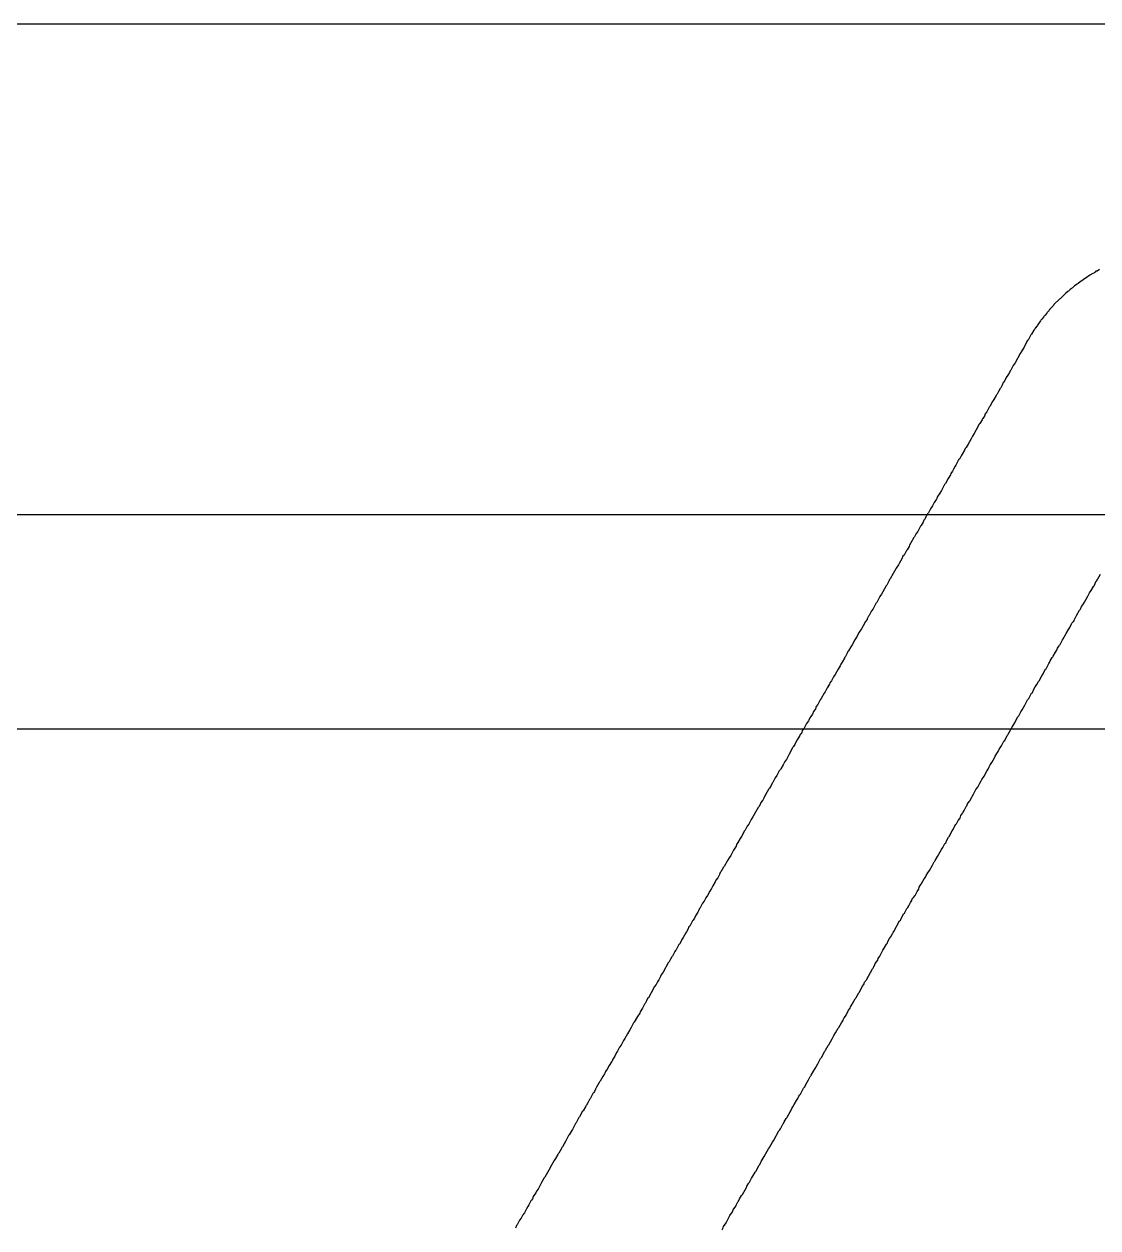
# Model space of a CAD drawing. Header units: inches. Extents: x -3 to 195, y 0 to 199.
# Drawn here: x 1.275 to 1.4072, y 1.1709 to 1.3192 of the extents above; entities that cross this region are included whole.
import ezdxf

# ---------------------------------------------------------------- set-up
doc = ezdxf.new("R2010")
doc.units = ezdxf.units.IN
doc.header["$MEASUREMENT"] = 0
for name, color, linetype in [('Bottom Layer', 5, 'Continuous'), ('Bottom Overlay', 54, 'Continuous'), ('Multi-Layer', 9, 'Continuous'), ('Top Layer', 1, 'Continuous')]:
    doc.layers.add(name, color=color, linetype=linetype)

msp = doc.modelspace()

# ---------------------------------------------------------------- linework, layer by layer
at = {"layer": 'Bottom Layer'}
msp.add_line((1.68598, 1.31917), (0.16618, 1.31917), dxfattribs=at)
at = {"layer": 'Bottom Overlay'}
for p, q in [((1.40656, 1.28845), (1.40616, 1.28823)), ((1.40665, 1.28849), (1.40656, 1.28845)), ((1.40674, 1.28858), (1.40665, 1.28849)), ((1.40683, 1.28863), (1.40674, 1.28858)), ((1.40691, 1.28872), (1.40683, 1.28863)), ((1.40709, 1.28876), (1.40691, 1.28872)), ((1.40736, 1.28894), (1.40709, 1.28876)), ((1.4043, 1.28694), (1.40404, 1.28668)), ((1.40461, 1.28712), (1.4043, 1.28694)), ((1.40472, 1.28723), (1.40461, 1.28712)), ((1.40497, 1.28743), (1.40472, 1.28723)), ((1.40505, 1.28748), (1.40497, 1.28743)), ((1.40563, 1.28787), (1.40505, 1.28748)), ((1.40572, 1.28792), (1.40563, 1.28787)), ((1.40616, 1.28823), (1.40572, 1.28792)), ((1.40249, 1.28535), (1.40176, 1.28462)), ((1.40258, 1.28539), (1.40249, 1.28535)), ((1.40322, 1.28604), (1.40258, 1.28539)), ((1.40346, 1.28624), (1.40322, 1.28604)), ((1.40355, 1.28628), (1.40346, 1.28624)), ((1.40377, 1.2865), (1.40355, 1.28628)), ((1.40386, 1.28655), (1.40377, 1.2865)), ((1.40395, 1.28663), (1.40386, 1.28655)), ((1.40404, 1.28668), (1.40395, 1.28663)), ((1.40118, 1.28391), (1.40092, 1.28365)), ((1.40123, 1.284), (1.40118, 1.28391)), ((1.40131, 1.28409), (1.40123, 1.284)), ((1.40136, 1.28418), (1.40131, 1.28409)), ((1.40171, 1.28453), (1.40136, 1.28418)), ((1.40176, 1.28462), (1.40171, 1.28453)), ((1.40012, 1.28263), (1.39983, 1.28221)), ((1.40016, 1.28272), (1.40012, 1.28263)), ((1.40027, 1.28283), (1.40016, 1.28272)), ((1.40047, 1.28307), (1.40027, 1.28283)), ((1.40052, 1.28316), (1.40047, 1.28307)), ((1.40067, 1.28331), (1.40052, 1.28316)), ((1.40087, 1.28356), (1.40067, 1.28331)), ((1.40092, 1.28365), (1.40087, 1.28356)), ((1.39892, 1.2809), (1.39888, 1.28081)), ((1.39901, 1.28099), (1.39892, 1.2809)), ((1.39928, 1.28148), (1.39901, 1.28099)), ((1.39941, 1.28161), (1.39928, 1.28148)), ((1.39945, 1.2817), (1.39941, 1.28161)), ((1.39968, 1.28201), (1.39945, 1.2817)), ((1.39972, 1.2821), (1.39968, 1.28201)), ((1.39983, 1.28221), (1.39972, 1.2821)), ((1.39808, 1.2794), (1.39782, 1.27891)), ((1.39848, 1.28015), (1.39808, 1.2794)), ((1.39857, 1.28024), (1.39848, 1.28015)), ((1.39888, 1.28081), (1.39857, 1.28024)), ((1.39759, 1.2786), (1.39698, 1.27745)), ((1.39782, 1.27891), (1.39759, 1.2786)), ((1.39636, 1.27647), (1.39627, 1.27625)), ((1.39644, 1.27656), (1.39636, 1.27647)), ((1.39675, 1.27714), (1.39644, 1.27656)), ((1.39698, 1.27745), (1.39675, 1.27714)), ((1.39551, 1.27501), (1.39538, 1.2747)), ((1.39558, 1.27508), (1.39551, 1.27501)), ((1.39576, 1.27535), (1.39558, 1.27508)), ((1.39587, 1.27563), (1.39576, 1.27535)), ((1.39609, 1.27594), (1.39587, 1.27563)), ((1.39627, 1.27625), (1.39609, 1.27594)), ((1.39467, 1.27351), (1.39463, 1.27342)), ((1.39476, 1.2736), (1.39467, 1.27351)), ((1.39494, 1.27391), (1.39476, 1.2736)), ((1.39512, 1.27431), (1.39494, 1.27391)), ((1.3952, 1.27439), (1.39512, 1.27431)), ((1.39538, 1.2747), (1.3952, 1.27439)), ((1.39379, 1.272), (1.39348, 1.27143)), ((1.39388, 1.27209), (1.39379, 1.272)), ((1.39419, 1.27267), (1.39388, 1.27209)), ((1.39436, 1.27293), (1.39419, 1.27267)), ((1.39463, 1.27342), (1.39436, 1.27293)), ((1.39295, 1.27054), (1.3929, 1.27045)), ((1.39301, 1.27061), (1.39295, 1.27054)), ((1.39319, 1.27087), (1.39301, 1.27061)), ((1.3933, 1.27116), (1.39319, 1.27087)), ((1.39348, 1.27143), (1.3933, 1.27116)), ((1.39219, 1.26921), (1.39193, 1.26873)), ((1.39255, 1.26988), (1.39219, 1.26921)), ((1.39264, 1.26997), (1.39255, 1.26988)), ((1.3929, 1.27045), (1.39264, 1.26997)), ((1.39135, 1.26771), (1.39118, 1.26744)), ((1.39157, 1.26811), (1.39135, 1.26771)), ((1.39171, 1.26842), (1.39157, 1.26811)), ((1.39193, 1.26873), (1.39171, 1.26842)), ((1.39047, 1.2662), (1.39033, 1.26598)), ((1.39073, 1.26669), (1.39047, 1.2662)), ((1.39082, 1.26691), (1.39073, 1.26669)), ((1.39095, 1.26704), (1.39082, 1.26691)), ((1.39118, 1.26744), (1.39095, 1.26704)), ((1.38958, 1.26474), (1.3894, 1.26434)), ((1.38967, 1.26483), (1.38958, 1.26474)), ((1.39002, 1.2655), (1.38967, 1.26483)), ((1.39011, 1.26558), (1.39002, 1.2655)), ((1.39033, 1.26598), (1.39011, 1.26558)), ((1.38872, 1.26322), (1.38841, 1.2626)), ((1.38901, 1.26364), (1.38872, 1.26322)), ((1.38905, 1.26381), (1.38901, 1.26364)), ((1.38927, 1.26412), (1.38905, 1.26381)), ((1.3894, 1.26434), (1.38927, 1.26412)), ((1.3879, 1.26173), (1.38772, 1.26142)), ((1.38825, 1.2624), (1.3879, 1.26173)), ((1.3883, 1.26248), (1.38825, 1.2624)), ((1.38841, 1.2626), (1.3883, 1.26248)), ((1.38699, 1.26025), (1.38679, 1.25983)), ((1.38728, 1.26067), (1.38699, 1.26025)), ((1.38732, 1.26076), (1.38728, 1.26067)), ((1.38743, 1.261), (1.38732, 1.26076)), ((1.38772, 1.26142), (1.38743, 1.261)), ((1.38608, 1.25863), (1.38582, 1.25815)), ((1.38617, 1.25885), (1.38608, 1.25863)), ((1.38631, 1.25899), (1.38617, 1.25885)), ((1.38657, 1.25947), (1.38631, 1.25899)), ((1.38679, 1.25983), (1.38657, 1.25947)), ((1.38533, 1.25735), (1.38498, 1.25669)), ((1.38542, 1.25744), (1.38533, 1.25735)), ((1.38564, 1.25784), (1.38542, 1.25744)), ((1.38573, 1.25806), (1.38564, 1.25784)), ((1.38582, 1.25815), (1.38573, 1.25806)), ((1.38449, 1.25593), (1.38414, 1.25527)), ((1.38458, 1.25602), (1.38449, 1.25593)), ((1.3848, 1.25642), (1.38458, 1.25602)), ((1.38498, 1.25669), (1.3848, 1.25642)), ((1.38361, 1.25434), (1.3833, 1.25376)), ((1.38369, 1.25443), (1.38361, 1.25434)), ((1.38392, 1.25483), (1.38369, 1.25443)), ((1.38396, 1.255), (1.38392, 1.25483)), ((1.38414, 1.25527), (1.38396, 1.255)), ((1.38268, 1.25275), (1.38263, 1.25257)), ((1.38285, 1.25301), (1.38268, 1.25275)), ((1.38303, 1.25332), (1.38285, 1.25301)), ((1.38316, 1.25363), (1.38303, 1.25332)), ((1.3833, 1.25376), (1.38316, 1.25363)), ((1.38197, 1.25151), (1.38161, 1.25084)), ((1.38228, 1.25208), (1.38197, 1.25151)), ((1.38234, 1.25215), (1.38228, 1.25208)), ((1.38263, 1.25257), (1.38234, 1.25215)), ((1.40716, 1.25084), (1.40747, 1.25142)), ((1.38108, 1.25), (1.38068, 1.24925)), ((1.38117, 1.25009), (1.38108, 1.25)), ((1.38148, 1.25066), (1.38117, 1.25009)), ((1.38152, 1.25075), (1.38148, 1.25066)), ((1.38161, 1.25084), (1.38152, 1.25075)), ((1.40636, 1.24942), (1.40663, 1.24991)), ((1.40663, 1.24991), (1.40671, 1.25)), ((1.40671, 1.25), (1.40683, 1.25029)), ((1.40683, 1.25029), (1.40691, 1.25051)), ((1.40691, 1.25051), (1.40698, 1.25058)), ((1.40698, 1.25058), (1.40702, 1.25066)), ((1.40702, 1.25066), (1.40711, 1.25075)), ((1.40711, 1.25075), (1.40716, 1.25084)), ((1.38033, 1.24867), (1.37993, 1.24792)), ((1.38051, 1.24898), (1.38033, 1.24867)), ((1.38068, 1.24925), (1.38051, 1.24898)), ((1.40552, 1.24796), (1.40592, 1.24872)), ((1.40592, 1.24872), (1.40614, 1.24911)), ((1.40614, 1.24911), (1.40636, 1.24942)), ((1.37931, 1.2469), (1.379, 1.24633)), ((1.37949, 1.24717), (1.37931, 1.2469)), ((1.37984, 1.24783), (1.37949, 1.24717)), ((1.37993, 1.24792), (1.37984, 1.24783)), ((1.40455, 1.24633), (1.4049, 1.24699)), ((1.4049, 1.24699), (1.40503, 1.24712)), ((1.40503, 1.24712), (1.40517, 1.24743)), ((1.40517, 1.24743), (1.4053, 1.24765)), ((1.4053, 1.24765), (1.40552, 1.24796)), ((1.37854, 1.2456), (1.37827, 1.24506)), ((1.37874, 1.24584), (1.37854, 1.2456)), ((1.37878, 1.24593), (1.37874, 1.24584)), ((1.37891, 1.24624), (1.37878, 1.24593)), ((1.379, 1.24633), (1.37891, 1.24624)), ((1.40373, 1.24484), (1.40393, 1.24531)), ((1.40393, 1.24531), (1.40397, 1.2454)), ((1.40397, 1.2454), (1.40406, 1.24548)), ((1.40406, 1.24548), (1.4041, 1.24557)), ((1.4041, 1.24557), (1.40419, 1.24566)), ((1.40419, 1.24566), (1.40424, 1.24575)), ((1.40424, 1.24575), (1.40455, 1.24633)), ((1.37761, 1.244), (1.37752, 1.24378)), ((1.37778, 1.24427), (1.37761, 1.244)), ((1.37805, 1.24471), (1.37778, 1.24427)), ((1.37827, 1.24506), (1.37805, 1.24471)), ((1.40291, 1.24345), (1.40326, 1.24411)), ((1.40326, 1.24411), (1.40353, 1.2446)), ((1.40353, 1.2446), (1.40373, 1.24484)), ((1.37674, 1.24247), (1.37648, 1.24199)), ((1.37692, 1.24274), (1.37674, 1.24247)), ((1.37725, 1.24334), (1.37692, 1.24274)), ((1.37752, 1.24378), (1.37725, 1.24334)), ((1.4022, 1.2423), (1.40238, 1.24261)), ((1.40238, 1.24261), (1.40246, 1.2427)), ((1.40246, 1.2427), (1.40251, 1.24278)), ((1.40251, 1.24278), (1.40282, 1.24336)), ((1.40282, 1.24336), (1.40291, 1.24345)), ((1.37595, 1.2411), (1.37568, 1.24061)), ((1.37599, 1.24119), (1.37595, 1.2411)), ((1.37608, 1.24128), (1.37599, 1.24119)), ((1.3763, 1.24168), (1.37608, 1.24128)), ((1.37639, 1.2419), (1.3763, 1.24168)), ((1.37648, 1.24199), (1.37639, 1.2419)), ((1.40131, 1.24075), (1.40153, 1.24115)), ((1.40153, 1.24115), (1.40162, 1.24123)), ((1.40162, 1.24123), (1.40167, 1.24132)), ((1.40167, 1.24132), (1.40193, 1.24181)), ((1.40193, 1.24181), (1.40211, 1.24208)), ((1.40211, 1.24208), (1.4022, 1.2423)), ((1.37502, 1.23946), (1.3748, 1.23907)), ((1.37519, 1.23973), (1.37502, 1.23946)), ((1.37542, 1.24013), (1.37519, 1.23973)), ((1.3755, 1.24035), (1.37542, 1.24013)), ((1.37568, 1.24061), (1.3755, 1.24035)), ((1.40043, 1.23915), (1.40054, 1.23944)), ((1.40054, 1.23944), (1.40072, 1.23971)), ((1.40072, 1.23971), (1.40078, 1.23977)), ((1.40078, 1.23977), (1.40083, 1.23986)), ((1.40083, 1.23986), (1.40114, 1.24044)), ((1.40114, 1.24044), (1.40123, 1.24053)), ((1.40123, 1.24053), (1.40131, 1.24075)), ((1.37413, 1.23787), (1.37384, 1.23745)), ((1.37418, 1.23805), (1.37413, 1.23787)), ((1.37435, 1.23831), (1.37418, 1.23805)), ((1.37462, 1.2388), (1.37435, 1.23831)), ((1.3748, 1.23907), (1.37462, 1.2388)), ((1.39963, 1.23783), (1.39985, 1.23822)), ((1.39985, 1.23822), (1.39994, 1.23831)), ((1.39994, 1.23831), (1.40025, 1.23889)), ((1.40025, 1.23889), (1.40043, 1.23915)), ((1.37347, 1.23676), (1.37311, 1.2361)), ((1.37358, 1.23692), (1.37347, 1.23676)), ((1.37384, 1.23745), (1.37358, 1.23692)), ((1.3987, 1.23619), (1.39901, 1.23676)), ((1.39901, 1.23676), (1.3991, 1.23685)), ((1.3991, 1.23685), (1.39914, 1.23694)), ((1.39914, 1.23694), (1.39928, 1.23725)), ((1.39928, 1.23725), (1.39945, 1.23756)), ((1.39945, 1.23756), (1.39963, 1.23783)), ((1.37249, 1.23513), (1.37238, 1.23484)), ((1.37267, 1.23539), (1.37249, 1.23513)), ((1.37294, 1.23588), (1.37267, 1.23539)), ((1.37298, 1.23597), (1.37294, 1.23588)), ((1.37311, 1.2361), (1.37298, 1.23597)), ((1.39786, 1.23473), (1.39817, 1.2353)), ((1.39817, 1.2353), (1.39852, 1.23597)), ((1.39852, 1.23597), (1.39866, 1.2361)), ((1.39866, 1.2361), (1.3987, 1.23619)), ((1.37156, 1.23344), (1.37152, 1.23335)), ((1.3717, 1.23375), (1.37156, 1.23344)), ((1.37183, 1.23389), (1.3717, 1.23375)), ((1.37201, 1.2342), (1.37183, 1.23389)), ((1.37214, 1.23451), (1.37201, 1.2342)), ((1.37221, 1.23457), (1.37214, 1.23451)), ((1.37238, 1.23484), (1.37221, 1.23457)), ((1.39693, 1.23313), (1.39729, 1.2338)), ((1.39729, 1.2338), (1.39737, 1.23389)), ((1.39737, 1.23389), (1.39742, 1.23397)), ((1.39742, 1.23397), (1.39768, 1.23446)), ((1.39768, 1.23446), (1.39786, 1.23473)), ((1.37077, 1.23216), (1.3707, 1.23192)), ((1.37099, 1.23247), (1.37077, 1.23216)), ((1.3713, 1.23304), (1.37099, 1.23247)), ((1.37152, 1.23335), (1.3713, 1.23304)), ((1.39613, 1.23172), (1.39649, 1.23238)), ((1.39649, 1.23238), (1.39667, 1.23265)), ((1.39667, 1.23265), (1.39693, 1.23313)), ((1.36986, 1.23045), (1.36968, 1.23019)), ((1.36997, 1.23074), (1.36986, 1.23045)), ((1.37015, 1.23101), (1.36997, 1.23074)), ((1.37046, 1.23158), (1.37015, 1.23101)), ((1.3705, 1.23167), (1.37046, 1.23158)), ((1.37059, 1.23176), (1.3705, 1.23167)), ((1.3707, 1.23192), (1.37059, 1.23176)), ((1.39529, 1.2303), (1.3956, 1.23088)), ((1.3956, 1.23088), (1.39569, 1.23096)), ((1.39569, 1.23096), (1.396, 1.23154)), ((1.396, 1.23154), (1.39609, 1.23163)), ((1.39609, 1.23163), (1.39613, 1.23172)), ((1.36917, 1.22928), (1.36882, 1.22862)), ((1.36957, 1.23003), (1.36917, 1.22928)), ((1.36962, 1.23012), (1.36957, 1.23003)), ((1.36968, 1.23019), (1.36962, 1.23012)), ((1.39445, 1.22879), (1.39454, 1.22902)), ((1.39454, 1.22902), (1.39472, 1.22933)), ((1.39472, 1.22933), (1.39489, 1.22959)), ((1.39489, 1.22959), (1.39501, 1.22988)), ((1.39501, 1.22988), (1.39512, 1.23003)), ((1.39512, 1.23003), (1.39529, 1.2303)), ((1.36842, 1.22795), (1.36815, 1.22747)), ((1.36864, 1.22835), (1.36842, 1.22795)), ((1.36882, 1.22862), (1.36864, 1.22835)), ((1.39365, 1.22742), (1.39377, 1.22771)), ((1.39377, 1.22771), (1.39392, 1.22795)), ((1.39392, 1.22795), (1.3941, 1.22822)), ((1.3941, 1.22822), (1.39427, 1.22853)), ((1.39427, 1.22853), (1.39445, 1.22879)), ((1.36745, 1.22636), (1.36714, 1.22578)), ((1.36762, 1.22663), (1.36745, 1.22636)), ((1.36789, 1.22711), (1.36762, 1.22663)), ((1.36793, 1.2272), (1.36789, 1.22711)), ((1.36802, 1.22729), (1.36793, 1.2272)), ((1.36807, 1.22738), (1.36802, 1.22729)), ((1.36815, 1.22747), (1.36807, 1.22738)), ((1.39281, 1.22596), (1.39286, 1.22614)), ((1.39286, 1.22614), (1.39315, 1.22656)), ((1.39315, 1.22656), (1.39348, 1.22716)), ((1.39348, 1.22716), (1.39365, 1.22742)), ((1.36661, 1.2249), (1.3663, 1.22432)), ((1.36665, 1.22499), (1.36661, 1.2249)), ((1.36674, 1.22508), (1.36665, 1.22499)), ((1.36692, 1.22539), (1.36674, 1.22508)), ((1.36705, 1.2257), (1.36692, 1.22539)), ((1.36714, 1.22578), (1.36705, 1.2257)), ((1.39184, 1.22432), (1.39215, 1.2249)), ((1.39215, 1.2249), (1.39237, 1.22521)), ((1.39237, 1.22521), (1.39264, 1.2257)), ((1.39264, 1.2257), (1.39281, 1.22596)), ((1.36559, 1.22308), (1.36541, 1.22277)), ((1.36568, 1.22331), (1.36559, 1.22308)), ((1.3659, 1.22361), (1.36568, 1.22331)), ((1.36603, 1.22384), (1.3659, 1.22361)), ((1.36621, 1.22423), (1.36603, 1.22384)), ((1.3663, 1.22432), (1.36621, 1.22423)), ((1.39104, 1.22291), (1.39113, 1.22313)), ((1.39113, 1.22313), (1.39131, 1.22344)), ((1.39131, 1.22344), (1.39144, 1.22357)), ((1.39144, 1.22357), (1.39149, 1.22366)), ((1.39149, 1.22366), (1.39184, 1.22432)), ((1.36532, 1.22269), (1.3647, 1.22153)), ((1.36541, 1.22277), (1.36532, 1.22269)), ((1.3902, 1.2214), (1.39031, 1.22169)), ((1.39031, 1.22169), (1.39053, 1.22204)), ((1.39053, 1.22204), (1.3906, 1.22211)), ((1.3906, 1.22211), (1.39069, 1.22233)), ((1.39069, 1.22233), (1.39095, 1.22282)), ((1.39095, 1.22282), (1.39104, 1.22291)), ((1.36399, 1.22038), (1.36373, 1.2199)), ((1.36417, 1.22065), (1.36399, 1.22038)), ((1.36448, 1.22122), (1.36417, 1.22065)), ((1.3647, 1.22153), (1.36448, 1.22122)), ((1.38923, 1.21981), (1.3894, 1.22007)), ((1.3894, 1.22007), (1.38952, 1.22036)), ((1.38952, 1.22036), (1.38969, 1.22063)), ((1.38969, 1.22063), (1.38976, 1.22069)), ((1.38976, 1.22069), (1.3898, 1.22078)), ((1.3898, 1.22078), (1.38998, 1.22109)), ((1.38998, 1.22109), (1.3902, 1.2214)), ((1.36311, 1.21888), (1.36284, 1.21839)), ((1.36329, 1.21914), (1.36311, 1.21888)), ((1.36364, 1.21981), (1.36329, 1.21914)), ((1.36373, 1.2199), (1.36364, 1.21981)), ((1.38843, 1.21835), (1.38856, 1.21866)), ((1.38856, 1.21866), (1.38878, 1.21905)), ((1.38878, 1.21905), (1.38887, 1.21914)), ((1.38887, 1.21914), (1.38923, 1.21981)), ((1.36231, 1.21746), (1.36196, 1.2168)), ((1.36262, 1.21795), (1.36231, 1.21746)), ((1.36267, 1.21813), (1.36262, 1.21795)), ((1.36284, 1.21839), (1.36267, 1.21813)), ((1.38759, 1.21693), (1.3879, 1.21751)), ((1.3879, 1.21751), (1.38808, 1.21777)), ((1.38808, 1.21777), (1.38834, 1.21826)), ((1.38834, 1.21826), (1.38843, 1.21835)), ((1.36151, 1.21609), (1.36116, 1.21542)), ((1.36156, 1.21618), (1.36151, 1.21609)), ((1.36178, 1.21649), (1.36156, 1.21618)), ((1.36196, 1.2168), (1.36178, 1.21649)), ((1.38679, 1.2156), (1.38701, 1.216)), ((1.38701, 1.216), (1.3871, 1.21609)), ((1.3871, 1.21609), (1.38715, 1.21618)), ((1.38715, 1.21618), (1.38741, 1.21666)), ((1.38741, 1.21666), (1.38759, 1.21693)), ((1.36058, 1.21445), (1.36036, 1.21405)), ((1.36067, 1.21467), (1.36058, 1.21445)), ((1.36076, 1.21476), (1.36067, 1.21467)), ((1.36107, 1.21534), (1.36076, 1.21476)), ((1.36116, 1.21542), (1.36107, 1.21534)), ((1.38595, 1.2141), (1.38604, 1.21432)), ((1.38604, 1.21432), (1.38622, 1.21463)), ((1.38622, 1.21463), (1.38644, 1.21494)), ((1.38644, 1.21494), (1.38679, 1.2156)), ((1.35961, 1.21272), (1.35939, 1.21241)), ((1.35965, 1.21281), (1.35961, 1.21272)), ((1.35974, 1.21303), (1.35965, 1.21281)), ((1.36005, 1.21352), (1.35974, 1.21303)), ((1.36014, 1.21374), (1.36005, 1.21352)), ((1.36036, 1.21405), (1.36014, 1.21374)), ((1.38511, 1.21264), (1.38518, 1.21288)), ((1.38518, 1.21288), (1.38527, 1.2131)), ((1.38527, 1.2131), (1.38542, 1.21326)), ((1.38542, 1.21326), (1.38546, 1.21334)), ((1.38546, 1.21334), (1.38577, 1.21392)), ((1.38577, 1.21392), (1.38595, 1.2141)), ((1.35868, 1.21117), (1.3585, 1.21091)), ((1.3589, 1.21157), (1.35868, 1.21117)), ((1.35908, 1.21184), (1.3589, 1.21157)), ((1.35939, 1.21241), (1.35908, 1.21184)), ((1.38409, 1.211), (1.38427, 1.21126)), ((1.38427, 1.21126), (1.38431, 1.21144)), ((1.38431, 1.21144), (1.3844, 1.21153)), ((1.3844, 1.21153), (1.38445, 1.21162)), ((1.38445, 1.21162), (1.38465, 1.21186)), ((1.38465, 1.21186), (1.38493, 1.21237)), ((1.38493, 1.21237), (1.38511, 1.21264)), ((1.35793, 1.2098), (1.35762, 1.20936)), ((1.35799, 1.20996), (1.35793, 1.2098)), ((1.35811, 1.21025), (1.35799, 1.20996)), ((1.35819, 1.21033), (1.35811, 1.21025)), ((1.3585, 1.21091), (1.35819, 1.21033)), ((1.38334, 1.20967), (1.38338, 1.20976)), ((1.38338, 1.20976), (1.38365, 1.21025)), ((1.38365, 1.21025), (1.38378, 1.21038)), ((1.38378, 1.21038), (1.38387, 1.2106)), ((1.38387, 1.2106), (1.38409, 1.211)), ((1.35726, 1.20874), (1.35691, 1.20808)), ((1.35733, 1.20881), (1.35726, 1.20874)), ((1.35751, 1.20907), (1.35733, 1.20881)), ((1.35762, 1.20936), (1.35751, 1.20907)), ((1.38206, 1.20741), (1.38276, 1.20874)), ((1.38276, 1.20874), (1.38285, 1.20883)), ((1.38285, 1.20883), (1.3829, 1.20892)), ((1.3829, 1.20892), (1.38325, 1.20958)), ((1.38325, 1.20958), (1.38334, 1.20967)), ((1.35642, 1.20728), (1.35611, 1.2067)), ((1.35651, 1.20737), (1.35642, 1.20728)), ((1.35669, 1.20768), (1.35651, 1.20737)), ((1.35682, 1.20799), (1.35669, 1.20768)), ((1.35691, 1.20808), (1.35682, 1.20799)), ((1.38152, 1.20657), (1.38175, 1.20688)), ((1.38175, 1.20688), (1.38186, 1.20717)), ((1.38186, 1.20717), (1.38192, 1.20723)), ((1.38192, 1.20723), (1.38197, 1.20732)), ((1.38197, 1.20732), (1.38206, 1.20741)), ((1.35554, 1.20573), (1.35523, 1.20515)), ((1.35558, 1.20582), (1.35554, 1.20573)), ((1.35565, 1.20588), (1.35558, 1.20582)), ((1.35583, 1.20615), (1.35565, 1.20588)), ((1.35594, 1.20644), (1.35583, 1.20615)), ((1.35611, 1.2067), (1.35594, 1.20644)), ((1.38068, 1.20511), (1.38086, 1.20538)), ((1.38086, 1.20538), (1.38113, 1.20586)), ((1.38113, 1.20586), (1.38121, 1.20595)), ((1.38121, 1.20595), (1.38135, 1.20626)), ((1.38135, 1.20626), (1.38152, 1.20657)), ((1.35456, 1.204), (1.35439, 1.20369)), ((1.3547, 1.20431), (1.35456, 1.204)), ((1.35478, 1.2044), (1.3547, 1.20431)), ((1.35509, 1.20498), (1.35478, 1.2044)), ((1.35514, 1.20507), (1.35509, 1.20498)), ((1.35523, 1.20515), (1.35514, 1.20507)), ((1.37975, 1.20347), (1.38006, 1.20391)), ((1.38006, 1.20391), (1.38011, 1.20409)), ((1.38011, 1.20409), (1.38033, 1.2044)), ((1.38033, 1.2044), (1.38051, 1.2048)), ((1.38051, 1.2048), (1.38068, 1.20511)), ((1.35363, 1.20241), (1.35341, 1.2021)), ((1.35425, 1.20356), (1.35363, 1.20241)), ((1.35439, 1.20369), (1.35425, 1.20356)), ((1.37869, 1.20148), (1.3794, 1.20281)), ((1.3794, 1.20281), (1.37949, 1.2029)), ((1.37949, 1.2029), (1.37953, 1.20298)), ((1.37953, 1.20298), (1.37971, 1.20338)), ((1.37971, 1.20338), (1.37975, 1.20347)), ((1.35279, 1.2009), (1.35259, 1.20066)), ((1.35284, 1.20099), (1.35279, 1.2009)), ((1.35293, 1.20121), (1.35284, 1.20099)), ((1.3531, 1.20148), (1.35293, 1.20121)), ((1.35332, 1.20188), (1.3531, 1.20148)), ((1.35341, 1.2021), (1.35332, 1.20188)), ((1.37816, 1.20064), (1.37834, 1.2009)), ((1.37834, 1.2009), (1.37845, 1.20119)), ((1.37845, 1.20119), (1.37856, 1.2013)), ((1.37856, 1.2013), (1.3786, 1.20139)), ((1.3786, 1.20139), (1.37869, 1.20148)), ((1.35215, 1.19986), (1.35182, 1.19927)), ((1.35242, 1.20031), (1.35215, 1.19986)), ((1.35253, 1.20059), (1.35242, 1.20031)), ((1.35259, 1.20066), (1.35253, 1.20059)), ((1.37736, 1.19922), (1.37741, 1.19931)), ((1.37741, 1.19931), (1.37772, 1.19989)), ((1.37772, 1.19989), (1.37781, 1.19997)), ((1.37781, 1.19997), (1.37816, 1.20064)), ((1.35111, 1.19798), (1.3508, 1.19754)), ((1.35115, 1.19807), (1.35111, 1.19798)), ((1.35133, 1.19847), (1.35115, 1.19807)), ((1.35142, 1.19856), (1.35133, 1.19847)), ((1.3516, 1.19887), (1.35142, 1.19856)), ((1.35173, 1.19918), (1.3516, 1.19887)), ((1.35182, 1.19927), (1.35173, 1.19918)), ((1.37648, 1.19772), (1.37665, 1.19798)), ((1.37665, 1.19798), (1.3767, 1.19816)), ((1.3767, 1.19816), (1.37692, 1.19847)), ((1.37692, 1.19847), (1.37696, 1.19856)), ((1.37696, 1.19856), (1.37727, 1.19913)), ((1.37727, 1.19913), (1.37736, 1.19922)), ((1.35047, 1.19694), (1.35009, 1.19626)), ((1.35076, 1.19736), (1.35047, 1.19694)), ((1.3508, 1.19754), (1.35076, 1.19736)), ((1.37559, 1.19617), (1.37577, 1.19643)), ((1.37577, 1.19643), (1.3759, 1.19674)), ((1.3759, 1.19674), (1.37595, 1.19683)), ((1.37595, 1.19683), (1.37617, 1.19714)), ((1.37617, 1.19714), (1.37648, 1.19772)), ((1.34952, 1.19533), (1.34925, 1.19484)), ((1.34969, 1.19559), (1.34952, 1.19533)), ((1.35, 1.19617), (1.34969, 1.19559)), ((1.35009, 1.19626), (1.35, 1.19617)), ((1.37466, 1.19462), (1.37488, 1.19493)), ((1.37488, 1.19493), (1.37519, 1.1955)), ((1.37519, 1.1955), (1.37528, 1.19559)), ((1.37528, 1.19559), (1.37559, 1.19617)), ((1.34845, 1.19342), (1.34828, 1.19316)), ((1.34872, 1.19391), (1.34845, 1.19342)), ((1.34876, 1.194), (1.34872, 1.19391)), ((1.34894, 1.19426), (1.34876, 1.194)), ((1.34925, 1.19484), (1.34894, 1.19426)), ((1.37364, 1.1928), (1.37395, 1.19338)), ((1.37395, 1.19338), (1.37404, 1.19347)), ((1.37404, 1.19347), (1.37444, 1.19422)), ((1.37444, 1.19422), (1.37466, 1.19462)), ((1.3477, 1.19209), (1.34744, 1.1917)), ((1.34775, 1.19218), (1.3477, 1.19209)), ((1.34792, 1.19258), (1.34775, 1.19218)), ((1.34801, 1.19267), (1.34792, 1.19258)), ((1.34828, 1.19316), (1.34801, 1.19267)), ((1.37311, 1.19187), (1.37316, 1.19196)), ((1.37316, 1.19196), (1.37351, 1.19263)), ((1.37351, 1.19263), (1.3736, 1.19271)), ((1.3736, 1.19271), (1.37364, 1.1928)), ((1.34673, 1.19046), (1.34655, 1.19019)), ((1.34699, 1.19094), (1.34673, 1.19046)), ((1.3473, 1.19139), (1.34699, 1.19094)), ((1.34735, 1.19147), (1.3473, 1.19139)), ((1.34744, 1.1917), (1.34735, 1.19147)), ((1.37214, 1.19023), (1.37236, 1.19054)), ((1.37236, 1.19054), (1.37267, 1.19112)), ((1.37267, 1.19112), (1.37302, 1.19178)), ((1.37302, 1.19178), (1.37311, 1.19187)), ((1.34589, 1.189), (1.3458, 1.18891)), ((1.3462, 1.18957), (1.34589, 1.189)), ((1.34642, 1.18988), (1.3462, 1.18957)), ((1.34646, 1.18997), (1.34642, 1.18988)), ((1.34655, 1.19019), (1.34646, 1.18997)), ((1.37121, 1.1886), (1.37152, 1.18917)), ((1.37152, 1.18917), (1.37174, 1.18957)), ((1.37174, 1.18957), (1.37183, 1.18966)), ((1.37183, 1.18966), (1.37187, 1.18975)), ((1.37187, 1.18975), (1.37214, 1.19023)), ((1.345, 1.18749), (1.34496, 1.1874)), ((1.34509, 1.18758), (1.345, 1.18749)), ((1.3452, 1.18773), (1.34509, 1.18758)), ((1.34531, 1.18802), (1.3452, 1.18773)), ((1.34544, 1.18824), (1.34531, 1.18802)), ((1.34575, 1.18882), (1.34544, 1.18824)), ((1.3458, 1.18891), (1.34575, 1.18882)), ((1.37055, 1.1874), (1.37059, 1.18749)), ((1.37059, 1.18749), (1.37094, 1.18815)), ((1.37094, 1.18815), (1.37108, 1.18829)), ((1.37108, 1.18829), (1.37121, 1.1886)), ((1.3442, 1.18603), (1.34412, 1.18594)), ((1.34438, 1.18634), (1.3442, 1.18603)), ((1.34456, 1.18674), (1.34438, 1.18634)), ((1.34465, 1.18683), (1.34456, 1.18674)), ((1.34496, 1.1874), (1.34465, 1.18683)), ((1.36962, 1.18585), (1.36979, 1.18612)), ((1.36979, 1.18612), (1.37006, 1.1866)), ((1.37006, 1.1866), (1.37024, 1.18687)), ((1.37024, 1.18687), (1.37035, 1.18716)), ((1.37035, 1.18716), (1.37046, 1.18731)), ((1.37046, 1.18731), (1.37055, 1.1874)), ((1.34327, 1.18452), (1.34323, 1.18444)), ((1.34336, 1.18461), (1.34327, 1.18452)), ((1.34372, 1.18528), (1.34336, 1.18461)), ((1.34381, 1.18536), (1.34372, 1.18528)), ((1.34407, 1.18585), (1.34381, 1.18536)), ((1.34412, 1.18594), (1.34407, 1.18585)), ((1.36886, 1.18448), (1.36891, 1.18457)), ((1.36891, 1.18457), (1.36926, 1.18523)), ((1.36926, 1.18523), (1.36935, 1.18532)), ((1.36935, 1.18532), (1.36948, 1.18563)), ((1.36948, 1.18563), (1.36962, 1.18585)), ((1.34248, 1.18306), (1.3423, 1.1828)), ((1.3427, 1.18346), (1.34248, 1.18306)), ((1.34283, 1.18377), (1.3427, 1.18346)), ((1.34292, 1.18386), (1.34283, 1.18377)), ((1.34323, 1.18444), (1.34292, 1.18386)), ((1.36789, 1.18289), (1.36802, 1.18302)), ((1.36802, 1.18302), (1.36807, 1.18311)), ((1.36807, 1.18311), (1.36838, 1.18368)), ((1.36838, 1.18368), (1.36846, 1.18377)), ((1.36846, 1.18377), (1.36855, 1.18399)), ((1.36855, 1.18399), (1.36877, 1.18439)), ((1.36877, 1.18439), (1.36886, 1.18448)), ((1.34164, 1.18165), (1.34124, 1.18089)), ((1.34199, 1.18231), (1.34164, 1.18165)), ((1.34208, 1.1824), (1.34199, 1.18231)), ((1.3423, 1.1828), (1.34208, 1.1824)), ((1.36709, 1.18147), (1.36727, 1.18173)), ((1.36727, 1.18173), (1.36789, 1.18289)), ((1.34071, 1.18005), (1.34066, 1.17996)), ((1.3408, 1.18014), (1.34071, 1.18005)), ((1.34111, 1.18072), (1.3408, 1.18014)), ((1.34115, 1.18081), (1.34111, 1.18072)), ((1.34124, 1.18089), (1.34115, 1.18081)), ((1.36607, 1.1797), (1.3663, 1.1801)), ((1.3663, 1.1801), (1.36661, 1.18067)), ((1.36661, 1.18067), (1.36674, 1.18081)), ((1.36674, 1.18081), (1.36678, 1.18089)), ((1.36678, 1.18089), (1.36709, 1.18147)), ((1.33991, 1.17864), (1.33956, 1.17802)), ((1.34022, 1.17921), (1.33991, 1.17864)), ((1.3404, 1.17948), (1.34022, 1.17921)), ((1.34066, 1.17996), (1.3404, 1.17948)), ((1.3651, 1.17797), (1.36545, 1.17864)), ((1.36545, 1.17864), (1.36554, 1.17872)), ((1.36554, 1.17872), (1.36568, 1.17903)), ((1.36568, 1.17903), (1.36572, 1.17912)), ((1.36572, 1.17912), (1.36607, 1.1797)), ((1.33898, 1.17709), (1.33867, 1.17651)), ((1.33907, 1.17717), (1.33898, 1.17709)), ((1.33938, 1.17775), (1.33907, 1.17717)), ((1.33956, 1.17802), (1.33938, 1.17775)), ((1.36452, 1.17704), (1.3647, 1.17731)), ((1.3647, 1.17731), (1.36497, 1.17779)), ((1.36497, 1.17779), (1.36506, 1.17788)), ((1.36506, 1.17788), (1.3651, 1.17797)), ((1.33823, 1.17571), (1.33805, 1.17545)), ((1.33849, 1.1762), (1.33823, 1.17571)), ((1.33867, 1.17651), (1.33849, 1.1762)), ((1.36342, 1.17505), (1.36373, 1.17563)), ((1.36373, 1.17563), (1.3639, 1.17589)), ((1.3639, 1.17589), (1.36395, 1.17607)), ((1.36395, 1.17607), (1.36413, 1.17638)), ((1.36413, 1.17638), (1.36421, 1.17647)), ((1.36421, 1.17647), (1.36426, 1.17656)), ((1.36426, 1.17656), (1.36452, 1.17704)), ((1.3373, 1.17416), (1.33712, 1.17377)), ((1.33734, 1.17425), (1.3373, 1.17416)), ((1.33743, 1.17434), (1.33734, 1.17425)), ((1.33754, 1.1745), (1.33743, 1.17434)), ((1.33765, 1.17478), (1.33754, 1.1745)), ((1.33796, 1.17523), (1.33765, 1.17478)), ((1.33805, 1.17545), (1.33796, 1.17523)), ((1.36267, 1.17381), (1.36284, 1.17412)), ((1.36284, 1.17412), (1.36293, 1.17421)), ((1.36293, 1.17421), (1.36306, 1.17452)), ((1.36306, 1.17452), (1.36329, 1.17492)), ((1.36329, 1.17492), (1.36342, 1.17505)), ((1.33655, 1.17279), (1.33637, 1.17253)), ((1.33681, 1.17328), (1.33655, 1.17279)), ((1.33699, 1.17354), (1.33681, 1.17328)), ((1.33712, 1.17377), (1.33699, 1.17354)), ((1.36187, 1.17244), (1.36218, 1.17292)), ((1.36218, 1.17292), (1.36227, 1.17315)), ((1.36227, 1.17315), (1.36258, 1.17359)), ((1.36258, 1.17359), (1.36267, 1.17381)), ((1.33557, 1.1712), (1.33544, 1.17089)), ((1.33566, 1.17129), (1.33557, 1.1712)), ((1.33597, 1.17186), (1.33566, 1.17129)), ((1.33615, 1.17213), (1.33597, 1.17186)), ((1.33637, 1.17253), (1.33615, 1.17213)), ((1.36107, 1.17111), (1.36138, 1.17155)), ((1.36138, 1.17155), (1.36165, 1.17204)), ((1.36165, 1.17204), (1.36182, 1.17235)), ((1.36182, 1.17235), (1.36187, 1.17244)), ((1.36089, 1.17067), (1.36101, 1.17095)), ((1.36101, 1.17095), (1.36107, 1.17111))]:
    msp.add_line(p, q, dxfattribs=at)
at = {"layer": 'Multi-Layer'}
msp.add_line((0, 1.23237), (1.63951, 1.23237), dxfattribs=at)
at = {"layer": 'Top Layer'}
msp.add_line((1.70775, 1.25875), (0.13097, 1.25875), dxfattribs=at)

doc.saveas('drawing.dxf')
